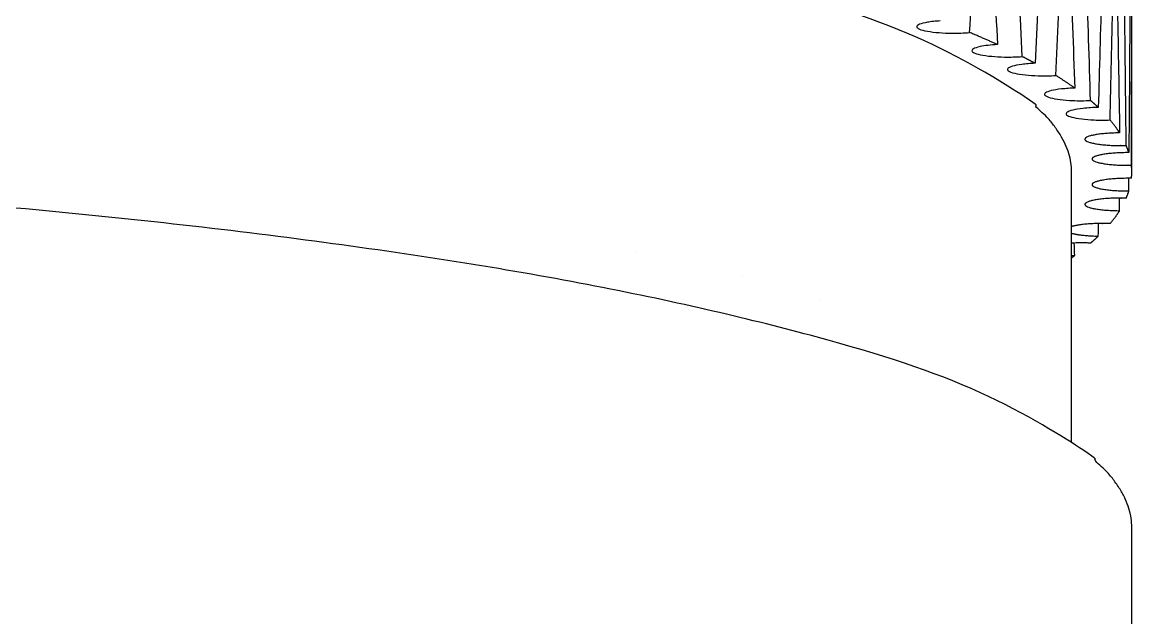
# Model space of a CAD drawing. Header units: millimetres. Extents: x 577 to 7172, y 252 to 2707.
# Drawn here: x 1049.89 to 1059.11, y 1672.67 to 1677.62 of the extents above; entities that cross this region are included whole.
import ezdxf

# ---------------------------------------------------------------- set-up
doc = ezdxf.new("R2010")
doc.units = ezdxf.units.MM
doc.header["$MEASUREMENT"] = 0
doc.layers.add('외형선(ISO)', color=7, linetype='Continuous', lineweight=30)

msp = doc.modelspace()

# ---------------------------------------------------------------- linework, layer by layer
at = {"layer": '외형선(ISO)'}
for p, q in [((1059.1142, 1676.3802), (1059.1142, 1678.3762)), ((1058.6142, 1674.1387), (1058.6142, 1676.3802)), ((1055.8757, 1675.5073), (1055.8757, 1675.5076)), ((1056.524, 1675.3208), (1056.524, 1675.321)), ((1059.1142, 1671.1491), (1059.1142, 1673.4249))]:
    msp.add_line(p, q, dxfattribs=at)
for centre, radius, start, end in [((1059.0834, 1674.8317), 1.7079, 89.79387, 90), ((1041.6142, 1679.8282), 14, 342.93137, 342.93158)]:
    msp.add_arc(centre, radius, start, end, dxfattribs=at)
for points, knots in [([(1058.2037, 1677.3377), (1058.1708, 1678.0113), (1058.1369, 1678.6849), (1058.0676, 1680.0319), (1058.032, 1680.7055), (1057.9956, 1681.3787)], [0.000001, 0.000001, 0.000001, 0.000001, 0.2024117, 0.2024117, 0.4048476, 0.4048476, 0.4048476, 0.4048476]), ([(1058.7712, 1676.9728), (1058.7507, 1677.647), (1058.7294, 1678.3212), (1058.6851, 1679.6694), (1058.662, 1680.3436), (1058.638, 1681.0175)], [0.000001, 0.000001, 0.000001, 0.000001, 0.2024117, 0.2024117, 0.4048476, 0.4048476, 0.4048476, 0.4048476]), ([(1058.9351, 1680.7495), (1058.9203, 1680.1105), (1058.9046, 1679.4713), (1058.8715, 1678.193), (1058.854, 1677.5539), (1058.8356, 1676.9148)], [0, 0, 0, 0, 0.202344, 0.202344, 0.4046361, 0.4046361, 0.4046361, 0.4046361]), ([(1059.068, 1676.5985), (1059.0605, 1677.2732), (1059.052, 1677.9478), (1059.0333, 1679.2968), (1059.0231, 1679.9712), (1059.0119, 1680.6455)], [0.000001, 0.000001, 0.000001, 0.000001, 0.202444, 0.202444, 0.4048566, 0.4048566, 0.4048566, 0.4048566]), ([(1059.1101, 1679.9358), (1059.1081, 1679.3699), (1059.1054, 1678.8037), (1059.0986, 1677.6717), (1059.0944, 1677.1056), (1059.0896, 1676.5396)], [0.000001, 0.000001, 0.000001, 0.000001, 0.1792605, 0.1792605, 0.358518, 0.358518, 0.358518, 0.358518]), ([(1057.7665, 1677.5376), (1057.7868, 1677.8619), (1057.8068, 1678.1862), (1057.8463, 1678.8348), (1057.8659, 1679.1591), (1057.8852, 1679.4834)], [0.000001, 0.000001, 0.000001, 0.000001, 0.1025332, 0.1025332, 0.2050688, 0.2050688, 0.2050688, 0.2050688]), ([(1057.8852, 1679.4834), (1057.9046, 1679.1423), (1057.9237, 1678.8013), (1057.9615, 1678.119), (1057.9802, 1677.778), (1057.9987, 1677.4368)], [0.0000028, 0.0000028, 0.0000028, 0.0000028, 0.1025287, 0.1025287, 0.2050511, 0.2050511, 0.2050511, 0.2050511]), ([(1058.4832, 1677.1805), (1058.4972, 1677.5045), (1058.5109, 1677.8284), (1058.538, 1678.4763), (1058.5513, 1678.8002), (1058.5644, 1679.1242)], [0.000001, 0.000001, 0.000001, 0.000001, 0.1025328, 0.1025328, 0.2050688, 0.2050688, 0.2050688, 0.2050688]), ([(1058.5644, 1679.1242), (1058.5774, 1678.7827), (1058.5903, 1678.4414), (1058.6155, 1677.7585), (1058.6279, 1677.4171), (1058.64, 1677.0756)], [0.0000012, 0.0000012, 0.0000012, 0.0000012, 0.1025275, 0.1025275, 0.2050495, 0.2050495, 0.2050495, 0.2050495]), ([(1058.9338, 1676.8109), (1058.9414, 1677.1345), (1058.9486, 1677.4581), (1058.9628, 1678.1055), (1058.9696, 1678.4292), (1058.9762, 1678.7529)], [0.000001, 0.000001, 0.000001, 0.000001, 0.1025044, 0.1025044, 0.205043, 0.205043, 0.205043, 0.205043]), ([(1058.9762, 1678.7529), (1058.9828, 1678.4113), (1058.9891, 1678.0697), (1059.0013, 1677.3865), (1059.0072, 1677.045), (1059.0129, 1676.7034)], [0, 0, 0, 0, 0.102521, 0.102521, 0.2050243, 0.2050243, 0.2050243, 0.2050243]), ([(1059.1113, 1676.4344), (1059.1123, 1676.7581), (1059.113, 1677.0817), (1059.1139, 1677.729), (1059.1142, 1678.0526), (1059.1142, 1678.3762)], [0.000001, 0.000001, 0.000001, 0.000001, 0.1025326, 0.1025326, 0.2050688, 0.2050688, 0.2050688, 0.2050688]), ([(1057.521, 1677.634), (1057.5016, 1677.6328), (1057.483, 1677.6312), (1057.4475, 1677.6273), (1057.4309, 1677.625), (1057.3878, 1677.6176), (1057.3657, 1677.6119), (1057.3352, 1677.5992), (1057.3275, 1677.5923), (1057.3278, 1677.5787), (1057.3351, 1677.5721), (1057.3644, 1677.5593), (1057.387, 1677.5533), (1057.4436, 1677.5432), (1057.4767, 1677.5393), (1057.5477, 1677.5339), (1057.5846, 1677.5324), (1057.6462, 1677.532), (1057.6703, 1677.5324), (1057.7191, 1677.5341), (1057.7435, 1677.5356), (1057.7665, 1677.5376)], [0.000001, 0.000001, 0.000001, 0.000001, 0.00622448, 0.00622448, 0.01260791, 0.01260791, 0.02448248, 0.02448248, 0.03660171, 0.03660171, 0.04817802, 0.04817802, 0.06058538, 0.06058538, 0.0725538, 0.0725538, 0.08383648, 0.08383648, 0.09105151, 0.09105151, 0.09878769, 0.09878769, 0.09878769, 0.09878769]), ([(1057.9987, 1677.4368), (1057.9707, 1677.4354), (1057.9441, 1677.4333), (1057.8946, 1677.4277), (1057.8721, 1677.4242), (1057.8278, 1677.4148), (1057.809, 1677.4087), (1057.7861, 1677.3953), (1057.7825, 1677.3882), (1057.789, 1677.3779), (1057.793, 1677.3745), (1057.8109, 1677.3645), (1057.8307, 1677.3581), (1057.8828, 1677.3474), (1057.9142, 1677.343), (1057.9832, 1677.3367), (1058.0196, 1677.3347), (1058.0813, 1677.3336), (1058.1055, 1677.3336), (1058.1551, 1677.3348), (1058.18, 1677.3359), (1058.2037, 1677.3377)], [0.000001, 0.000001, 0.000001, 0.000001, 0.00874833, 0.00874833, 0.01780236, 0.01780236, 0.02981357, 0.02981357, 0.0420763, 0.0420763, 0.04800815, 0.04800815, 0.0604069, 0.0604069, 0.07245253, 0.07245253, 0.08379822, 0.08379822, 0.09106188, 0.09106188, 0.09878837, 0.09878837, 0.09878837, 0.09878837]), ([(1058.3099, 1677.2815), (1058.2906, 1677.2807), (1058.2717, 1677.2796), (1058.2349, 1677.2767), (1058.2171, 1677.2748), (1058.1688, 1677.2686), (1058.1422, 1677.2635), (1058.1018, 1677.2516), (1058.0885, 1677.2449), (1058.0778, 1677.2314), (1058.0799, 1677.2246), (1058.099, 1677.2112), (1058.1167, 1677.2047), (1058.1652, 1677.1934), (1058.1953, 1677.1886), (1058.2626, 1677.1817), (1058.2986, 1677.1794), (1058.3602, 1677.1776), (1058.3846, 1677.1774), (1058.4342, 1677.1781), (1058.4592, 1677.1791), (1058.4832, 1677.1805)], [0.000001, 0.000001, 0.000001, 0.000001, 0.00597451, 0.00597451, 0.01218014, 0.01218014, 0.02407307, 0.02407307, 0.03620378, 0.03620378, 0.04789261, 0.04789261, 0.06029354, 0.06029354, 0.07242346, 0.07242346, 0.08384725, 0.08384725, 0.09115343, 0.09115343, 0.09879017, 0.09879017, 0.09879017, 0.09879017]), ([(1058.64, 1677.0756), (1058.621, 1677.0751), (1058.6023, 1677.0742), (1058.5653, 1677.0718), (1058.5471, 1677.0703), (1058.4968, 1677.0648), (1058.468, 1677.0601), (1058.422, 1677.0489), (1058.4055, 1677.0424), (1058.3881, 1677.029), (1058.387, 1677.022), (1058.4002, 1677.0083), (1058.415, 1677.0015), (1058.4585, 1676.9896), (1058.4867, 1676.9844), (1058.5511, 1676.9766), (1058.5863, 1676.9738), (1058.6476, 1676.9713), (1058.6724, 1676.9709), (1058.7222, 1676.971), (1058.747, 1676.9716), (1058.7712, 1676.9728)], [0.000001, 0.000001, 0.000001, 0.000001, 0.00579215, 0.00579215, 0.01184927, 0.01184927, 0.02365564, 0.02365564, 0.03580499, 0.03580499, 0.04776602, 0.04776602, 0.06015468, 0.06015468, 0.07236195, 0.07236195, 0.08384605, 0.08384605, 0.09128382, 0.09128382, 0.09879308, 0.09879308, 0.09879308, 0.09879308]), ([(1058.8356, 1676.9148), (1058.8139, 1676.9144), (1058.7926, 1676.9136), (1058.7502, 1676.9111), (1058.7294, 1676.9094), (1058.6765, 1676.9037), (1058.6477, 1676.899), (1058.6014, 1676.8878), (1058.5848, 1676.8813), (1058.5671, 1676.8678), (1058.566, 1676.8609), (1058.579, 1676.8471), (1058.5936, 1676.8404), (1058.6369, 1676.8284), (1058.665, 1676.8233), (1058.7293, 1676.8154), (1058.7644, 1676.8127), (1058.8233, 1676.8102), (1058.8455, 1676.8097), (1058.8901, 1676.8097), (1058.9122, 1676.8101), (1058.9338, 1676.8109)], [0.000001, 0.000001, 0.000001, 0.000001, 0.00653125, 0.00653125, 0.01342587, 0.01342587, 0.02524908, 0.02524908, 0.03741753, 0.03741753, 0.049388, 0.049388, 0.06176915, 0.06176915, 0.07396298, 0.07396298, 0.0854305, 0.0854305, 0.09213987, 0.09213987, 0.0987921, 0.0987921, 0.0987921, 0.0987921]), ([(1058.7712, 1675.7877), (1058.7583, 1675.7883), (1058.7452, 1675.7888), (1058.7188, 1675.7894), (1058.7055, 1675.7896), (1058.6922, 1675.7896)], [0.000001, 0.000001, 0.000001, 0.000001, 0.004000702, 0.004000702, 0.00800038, 0.00800038, 0.00800038, 0.00800038])]:
    msp.add_open_spline(points, degree=3, knots=knots, dxfattribs=at)
for points in [[(1058.4855, 1681.1196), (1058.4305, 1679.8404), (1058.372, 1678.561), (1058.3099, 1677.2815)], [(1059.0896, 1676.2209), (1059.0899, 1676.256), (1059.0901, 1676.2911), (1059.0904, 1676.3263)], [(1059.0129, 1676.0571), (1059.0122, 1676.0922), (1059.0116, 1676.1273), (1059.011, 1676.1624)], [(1058.8356, 1675.8457), (1058.8365, 1675.8806), (1058.8375, 1675.9156), (1058.8384, 1675.9505)], [(1058.6922, 1675.7896), (1058.6658, 1675.7896), (1058.6395, 1675.7889), (1058.6142, 1675.7878)], [(1058.64, 1675.6849), (1058.6387, 1675.7195), (1058.6374, 1675.7541), (1058.6361, 1675.7886)], [(1058.6142, 1675.6858), (1058.6227, 1675.6854), (1058.6313, 1675.6851), (1058.64, 1675.6849)]]:
    msp.add_open_spline(points, degree=3, dxfattribs=at)
for points, weights, knots in [([(1058.6142, 1676.3802), (1058.6142, 1679.3018), (1041.6142, 1679.3018), (1024.6142, 1679.3018), (1024.6142, 1676.3802)], [0.999999999998, 0.707106781188, 1, 0.707106781187, 1], [3.141593, 3.141593, 3.141593, 4.712389, 4.712389, 6.283185, 6.283185, 6.283185]), ([(1059.0129, 1676.7034), (1058.7241, 1676.7016), (1058.7241, 1676.6509), (1058.724, 1676.5982), (1059.0241, 1676.598), (1059.0462, 1676.598), (1059.068, 1676.5985)], [0.984956134495, 0.71483249703, 1, 0.707106781187, 1, 0.97042014412, 0.946814942603], [1.61223, 1.61223, 1.61223, 3.141593, 3.141593, 4.712389, 4.712389, 4.871027, 4.871027, 4.871027]), ([(1059.0834, 1676.5396), (1058.7841, 1676.5396), (1058.784, 1676.487), (1058.784, 1676.4343), (1059.084, 1676.4342), (1059.0977, 1676.4342), (1059.1113, 1676.4344)], [0.999094671615, 0.707560147139, 1, 0.707106781187, 1, 0.981483626127, 0.965308420157], [1.573228, 1.573228, 1.573228, 3.141593, 3.141593, 4.712389, 4.712389, 4.811693, 4.811693, 4.811693]), ([(1059.1142, 1673.4249), (1059.1142, 1676.4324), (1041.6142, 1676.4324), (1024.1142, 1676.4324), (1024.1142, 1673.4249)], [1, 0.707106781187, 1, 0.707106781186, 1], [0, 0, 0, 1.570796, 1.570796, 3.141593, 3.141593, 3.141593]), ([(1059.1113, 1676.3261), (1059.1142, 1676.3531), (1059.1142, 1676.3802), (1059.1142, 1676.4073), (1059.1113, 1676.4344)], [0.992659271187, 0.996282450569, 1, 0.996282450729, 0.992659271499], [6.26324796, 6.26324796, 6.26324796, 6.28318531, 6.28318531, 6.30312265, 6.30312265, 6.30312265]), ([(1059.0847, 1676.3263), (1059.0844, 1676.3263), (1059.084, 1676.3263), (1058.784, 1676.3261), (1058.784, 1676.2734), (1058.7841, 1676.2207), (1059.0841, 1676.2209), (1059.0868, 1676.2209), (1059.0896, 1676.2209)], [0.999094154119, 0.999546374496, 1, 0.707106781187, 1, 0.707106781187, 1, 0.996226125898, 0.992549503114], [1.568364, 1.568364, 1.568364, 1.570796, 1.570796, 3.141593, 3.141593, 4.712389, 4.712389, 4.732628, 4.732628, 4.732628]), ([(1059.0251, 1676.1625), (1059.0246, 1676.1625), (1059.0241, 1676.1625), (1058.724, 1676.1623), (1058.7241, 1676.1096), (1058.7241, 1676.0588), (1059.0129, 1676.0571)], [0.998560480633, 0.999278462822, 1, 0.707106781187, 1, 0.714832678766, 0.984955790197], [1.566927, 1.566927, 1.566927, 1.570796, 1.570796, 3.141593, 3.141593, 4.670955, 4.670955, 4.670955]), ([(1058.8708, 1675.9508), (1058.8696, 1675.9508), (1058.8684, 1675.9508), (1058.7024, 1675.9505), (1058.6142, 1675.9257)], [0.996815384276, 0.998398940168, 1, 0.81357074733, 0.864469394513], [1.56221, 1.56221, 1.56221, 1.570796, 1.570796, 2.570623, 2.570623, 2.570623]), ([(1058.9338, 1675.9496), (1058.9027, 1675.9508), (1058.8708, 1675.9508), (1058.8708, 1675.9508), (1058.8708, 1675.9508)], [0.926531459333, 0.956933227738, 1, 0.999990416864, 0.999980834355], [4.4814204, 4.4814204, 4.4814204, 4.712389, 4.712389, 4.7124404, 4.7124404, 4.7124404])]:
    msp.add_rational_spline(points, weights, degree=2, knots=knots, dxfattribs=at)
for points, weights in [([(1057.9987, 1677.4368), (1057.8879, 1677.4876), (1057.7665, 1677.5376)], [0.893562241824, 0.890089985334, 0.886919076291]), ([(1058.3099, 1677.2815), (1058.2584, 1677.3097), (1058.2037, 1677.3377)], [0.904904122762, 0.902729831913, 0.900647604807]), ([(1058.64, 1677.0756), (1058.5671, 1677.1283), (1058.4832, 1677.1805)], [0.922046840347, 0.917364464445, 0.913002186949]), ([(1058.8356, 1676.9148), (1058.805, 1676.9438), (1058.7712, 1676.9728)], [0.937187316725, 0.934315403755, 0.931542109665]), ([(1059.0129, 1676.7034), (1058.979, 1676.7572), (1058.9338, 1676.8109)], [0.959595943437, 0.953540041076, 0.947829980571]), ([(1059.0896, 1676.5396), (1059.0805, 1676.5691), (1059.068, 1676.5985)], [0.979080700183, 0.975407524206, 0.971841832583]), ([(1059.1113, 1676.3261), (1059.098, 1676.3263), (1059.0847, 1676.3263)], [0.965051194494, 0.980763795332, 0.99869066243]), ([(1059.068, 1676.1619), (1059.0467, 1676.1625), (1059.0251, 1676.1625)], [0.94668683543, 0.96964211911, 0.998255360033]), ([(1059.068, 1676.1619), (1059.0805, 1676.1914), (1059.0896, 1676.2209)], [0.971841832783, 0.975407524409, 0.97908070039]), ([(1058.9338, 1675.9496), (1058.979, 1676.0032), (1059.0129, 1676.0571)], [0.947829980595, 0.953540041101, 0.959595943463]), ([(1058.6142, 1675.8698), (1058.6913, 1675.8483), (1058.8356, 1675.8457)], [0.864516003992, 0.819598901311, 0.958720589374]), ([(1058.7712, 1675.7877), (1058.805, 1675.8167), (1058.8356, 1675.8457)], [0.93154210967, 0.93431540376, 0.93718731673]), ([(1058.6142, 1675.6665), (1058.6273, 1675.6757), (1058.64, 1675.6849)], [0.920410700834, 0.921223825927, 0.922046840326])]:
    msp.add_rational_spline(points, weights, degree=2, dxfattribs=at)

doc.saveas('drawing.dxf')
